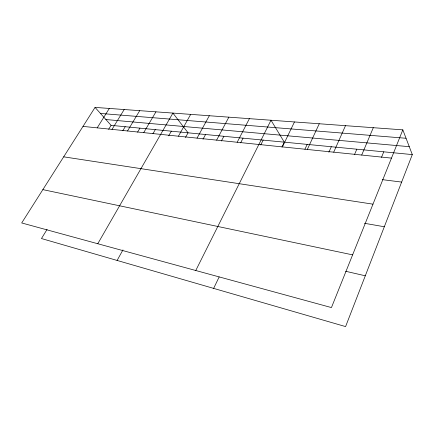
<?xml version="1.0" encoding="UTF-8"?>
<svg xmlns="http://www.w3.org/2000/svg" width="434" height="434" viewBox="0 0 434 434"><rect width="100%" height="100%" fill="white"/><g stroke="black" fill="none" stroke-linecap="round" stroke-linejoin="round"><path stroke-width="0.65" d="M402.828 129.853L331.44 307.576L21.7 222.957L95.057 107.404L402.828 129.853L412.3 154.596L345.589 326.596L41.463 238.543L47.051 229.45M381.481 157.396L383.759 151.824M361.706 155.057L373.3 127.699M354.437 154.743L356.808 149.209M333.708 152.177L345.491 125.67M328.858 152.231L331.321 146.73M307.321 149.464L319.25 123.755M304.918 149.258L307.185 144.386M213.631 288.393L219.159 276.957M281.943 147.017L284.292 142.162L270.995 120.24L195.767 270.512M282.409 146.904L294.458 121.949M260.747 144.967L263.167 140.111M240.62 142.884L243.051 138.158M237.197 142.254L249.393 118.661M221.362 141.028L223.868 136.292M216.62 140.139L228.854 117.164M202.982 139.265L205.559 134.518M197.052 138.126L209.307 115.737M117.104 260.443L122.958 249.913M185.486 137.453L188.063 132.815L172.911 113.084L97.769 243.74M178.423 136.205L190.683 114.381M168.68 135.847L171.327 131.193M152.92 133.732L155.301 129.636M143.714 132.641L155.942 111.842M137.567 132.153L139.943 128.144M127.52 130.976L139.715 110.659M122.773 130.753L125.214 126.712M112.032 129.381L124.189 109.531M108.641 129.294L111.077 125.339L412.3 154.596M97.205 127.856L109.319 108.446M100.455 113.448L406.045 138.267M105.896 119.54L409.267 146.676M83.002 126.397L391.473 158.117M382.235 179.633L401.64 182.079M63.679 156.831L372.974 204.164M364.462 223.288L384.312 226.754M42.858 189.631L352.609 254.867M345.654 271.272L365.292 275.791M95.057 107.404L111.077 125.339"/></g></svg>
